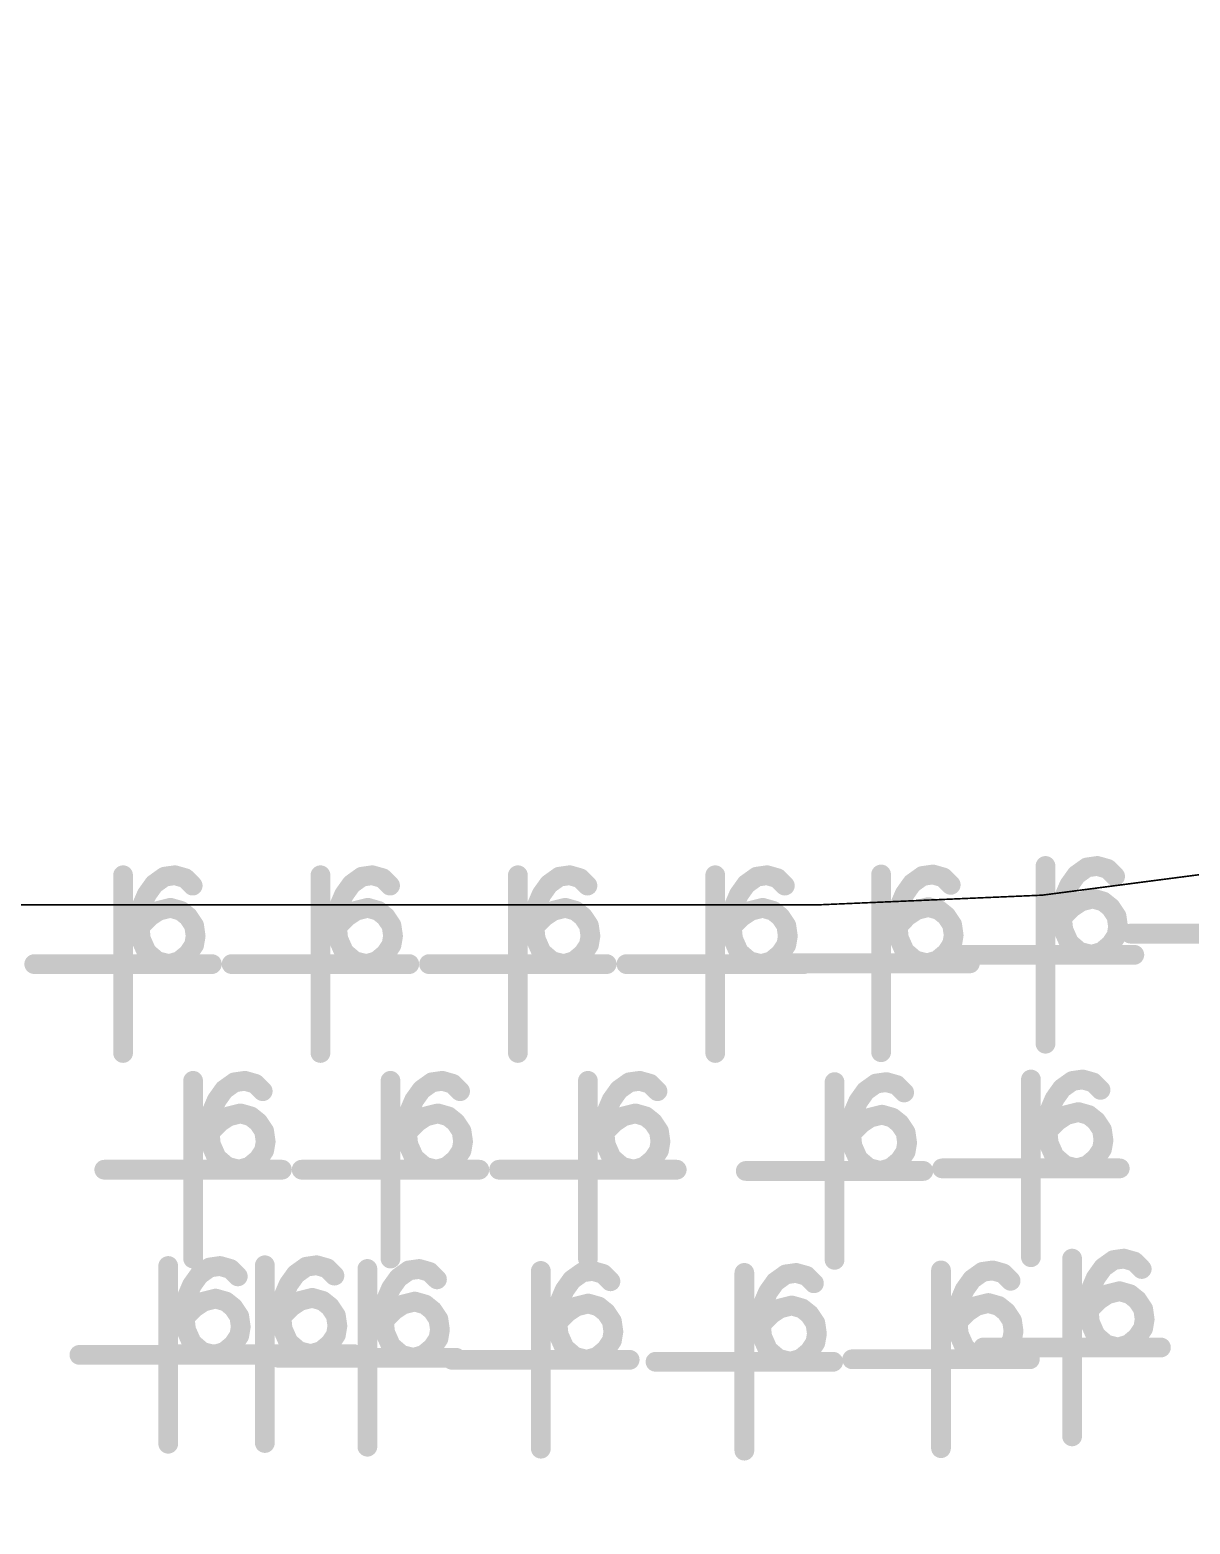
# Model space of a CAD drawing. Header units: millimetres. Extents: x 3885 to 4350, y -149 to 182.
# Drawn here: x 4137.86 to 4145.32, y 84.84 to 94.45 of the extents above; entities that cross this region are included whole.
import ezdxf

# ---------------------------------------------------------------- set-up
doc = ezdxf.new("R2010")
doc.units = ezdxf.units.MM
doc.header["$LTSCALE"] = 23.1
doc.layers.get('0').update_dxf_attribs({"linetype": 'CONTINUOUS'})

# ---------------------------------------------------------------- blocks, each defined once
blk = doc.blocks.new('PAD_R1')
at = {"const_width": 0.5}
blk.add_lwpolyline([(0.25, 0, 1), (-0.25, 0, 1)], format="xyb", close=True, dxfattribs=at)

msp = doc.modelspace()

# ---------------------------------------------------------------- linework, layer by layer
at = {"const_width": 0.0102}
msp.add_lwpolyline([(4113.2015, 75.7423), (4124.5457, 77.7428, -0.144705), (4125.6724, 77.615, 0.100411), (4137.4413, 75.2274), (4142.9411, 75.2274, 0.151026), (4159.9827, 80.4951, -0.151038), (4161.1113, 80.8439), (4185.826, 80.8439, 0.414215), (4186.826, 81.8439), (4186.826, 93.4438, 0.414215), (4185.826, 94.4438), (4160.9561, 94.4438, 0.152268), (4152.3749, 91.7687, -0.152268), (4142.9411, 88.8273), (4137.4413, 88.8273, -0.101585), (4130.9013, 90.17, 0.145893), (4122.3303, 91.1619), (4110.8398, 89.1357)], format="xyb", dxfattribs=at)
for points, const_width in [([(4138.459, 89.0173), (4138.459, 87.8743)], 0.127), ([(4138.6554, 89.0357), (4138.7293, 88.9324)], 0.0821), ([(4138.7501, 89.0755), (4138.7679, 88.9498)], 0.0672), ([(4138.8431, 89.0689), (4138.8083, 88.9467)], 0.0695), ([(4139.729, 89.0173), (4139.729, 87.8743)], 0.127), ([(4139.9254, 89.0357), (4139.9993, 88.9324)], 0.0821), ([(4140.0201, 89.0755), (4140.0379, 88.9498)], 0.0672), ([(4140.1131, 89.0689), (4140.0783, 88.9467)], 0.0695), ([(4140.999, 89.0173), (4140.999, 87.8743)], 0.127), ([(4141.1954, 89.0357), (4141.2693, 88.9324)], 0.0821), ([(4141.2901, 89.0755), (4141.3079, 88.9498)], 0.0672), ([(4141.3831, 89.0689), (4141.3483, 88.9467)], 0.0695), ([(4142.269, 89.0173), (4142.269, 87.8743)], 0.127), ([(4142.4654, 89.0357), (4142.5393, 88.9324)], 0.0821), ([(4142.5601, 89.0755), (4142.5779, 88.9498)], 0.0672), ([(4142.6531, 89.0689), (4142.6183, 88.9467)], 0.0695), ([(4143.3361, 89.0222), (4143.3361, 87.8792)], 0.127), ([(4143.5325, 89.0405), (4143.6063, 88.9372)], 0.0821), ([(4143.6272, 89.0803), (4143.6449, 88.9546)], 0.0672), ([(4143.7202, 89.0737), (4143.6853, 88.9516)], 0.0695), ([(4144.3938, 89.077), (4144.3938, 87.934)], 0.127), ([(4144.5901, 89.0954), (4144.664, 88.9921)], 0.0821), ([(4144.6848, 89.1352), (4144.7026, 89.0095)], 0.0672), ([(4144.7778, 89.1286), (4144.743, 89.0064)], 0.0695), ([(4144.8626, 89.079), (4144.7728, 88.9892)], 0.0675), ([(4138.5835, 88.9638), (4138.6869, 88.89)], 0.0818), ([(4138.9279, 89.0193), (4138.8381, 88.9295)], 0.0675), ([(4139.8535, 88.9638), (4139.9569, 88.89)], 0.0818), ([(4140.1979, 89.0193), (4140.1081, 88.9295)], 0.0675), ([(4141.1235, 88.9638), (4141.2269, 88.89)], 0.0818), ([(4141.4679, 89.0193), (4141.3781, 88.9295)], 0.0675), ([(4142.3935, 88.9638), (4142.4969, 88.89)], 0.0818), ([(4142.7379, 89.0193), (4142.6481, 88.9295)], 0.0675), ([(4143.4606, 88.9686), (4143.5639, 88.8949)], 0.0818), ([(4143.8049, 89.0241), (4143.7151, 88.9343)], 0.0675), ([(4144.4734, 88.945), (4144.5901, 88.8949)], 0.0727), ([(4144.5182, 89.0235), (4144.6216, 88.9497)], 0.0818), ([(4138.5387, 88.8853), (4138.6554, 88.8352)], 0.0727), ([(4138.7103, 88.8599), (4138.7411, 88.7367)], 0.0785), ([(4138.8147, 88.8593), (4138.7798, 88.7372)], 0.0695), ([(4139.8087, 88.8853), (4139.9254, 88.8352)], 0.0727), ([(4139.9803, 88.8599), (4140.0111, 88.7367)], 0.0785), ([(4140.0847, 88.8593), (4140.0498, 88.7372)], 0.0695), ([(4141.0787, 88.8853), (4141.1954, 88.8352)], 0.0727), ([(4141.2503, 88.8599), (4141.2811, 88.7367)], 0.0785), ([(4141.3547, 88.8593), (4141.3198, 88.7372)], 0.0695), ([(4142.3487, 88.8853), (4142.4654, 88.8352)], 0.0727), ([(4142.5203, 88.8599), (4142.5511, 88.7367)], 0.0785), ([(4142.6247, 88.8593), (4142.5898, 88.7372)], 0.0695), ([(4143.4158, 88.8901), (4143.5325, 88.84)], 0.0727), ([(4143.5874, 88.8647), (4143.6182, 88.7415)], 0.0785), ([(4143.6917, 88.8642), (4143.6569, 88.742)], 0.0695), ([(4144.4489, 88.8589), (4144.5745, 88.8396)], 0.0754), ([(4144.5586, 88.8822), (4144.629, 88.7765)], 0.0687), ([(4144.6451, 88.9196), (4144.6758, 88.7964)], 0.0785), ([(4144.7494, 88.919), (4144.7145, 88.7969)], 0.0695), ([(4144.8288, 88.8789), (4144.7494, 88.7798)], 0.0609), ([(4138.5066, 88.7498), (4138.6322, 88.7305)], 0.0754), ([(4138.5142, 88.7992), (4138.6398, 88.7799)], 0.0754), ([(4138.5522, 88.7621), (4138.642, 88.6723)], 0.0945), ([(4138.6238, 88.8225), (4138.6943, 88.7169)], 0.0687), ([(4138.8941, 88.8192), (4138.8147, 88.7202)], 0.0609), ([(4138.95, 88.7573), (4138.8444, 88.6868)], 0.0687), ([(4139.7766, 88.7498), (4139.9022, 88.7305)], 0.0754), ([(4139.7842, 88.7992), (4139.9098, 88.7799)], 0.0754), ([(4139.8222, 88.7621), (4139.912, 88.6723)], 0.0945), ([(4139.8938, 88.8225), (4139.9643, 88.7169)], 0.0687), ([(4140.1641, 88.8192), (4140.0847, 88.7202)], 0.0609), ([(4140.22, 88.7573), (4140.1144, 88.6868)], 0.0687), ([(4141.0466, 88.7498), (4141.1722, 88.7305)], 0.0754), ([(4141.0542, 88.7992), (4141.1798, 88.7799)], 0.0754), ([(4141.0922, 88.7621), (4141.182, 88.6723)], 0.0945), ([(4141.1638, 88.8225), (4141.2343, 88.7169)], 0.0687), ([(4141.4341, 88.8192), (4141.3547, 88.7202)], 0.0609), ([(4141.49, 88.7573), (4141.3844, 88.6868)], 0.0687), ([(4142.3166, 88.7498), (4142.4422, 88.7305)], 0.0754), ([(4142.3242, 88.7992), (4142.4498, 88.7799)], 0.0754), ([(4142.3622, 88.7621), (4142.452, 88.6723)], 0.0945), ([(4142.4338, 88.8225), (4142.5043, 88.7169)], 0.0687), ([(4142.7041, 88.8192), (4142.6247, 88.7202)], 0.0609), ([(4142.76, 88.7573), (4142.6544, 88.6868)], 0.0687), ([(4143.3837, 88.7546), (4143.5092, 88.7353)], 0.0754), ([(4143.3913, 88.804), (4143.5168, 88.7847)], 0.0754), ([(4143.4292, 88.767), (4143.519, 88.6772)], 0.0945), ([(4143.5009, 88.8273), (4143.5713, 88.7217)], 0.0687), ([(4143.7712, 88.824), (4143.6917, 88.725)], 0.0609), ([(4143.8271, 88.7621), (4143.7214, 88.6917)], 0.0687), ([(4144.4414, 88.8095), (4144.5669, 88.7902)], 0.0754), ([(4144.4869, 88.8218), (4144.5767, 88.732)], 0.0945), ([(4144.8847, 88.817), (4144.7791, 88.7465)], 0.0687), ([(4138.5053, 88.649), (4138.6317, 88.6618)], 0.0955), ([(4138.9839, 88.6692), (4138.8582, 88.651)], 0.0675), ([(4139.7753, 88.649), (4139.9017, 88.6618)], 0.0955), ([(4140.2539, 88.6692), (4140.1282, 88.651)], 0.0675), ([(4141.0453, 88.649), (4141.1717, 88.6618)], 0.0955), ([(4141.5239, 88.6692), (4141.3982, 88.651)], 0.0675), ([(4142.3153, 88.649), (4142.4417, 88.6618)], 0.0955), ([(4142.7939, 88.6692), (4142.6682, 88.651)], 0.0675), ([(4143.3824, 88.6538), (4143.5087, 88.6666)], 0.0955), ([(4143.861, 88.674), (4143.7353, 88.6558)], 0.0675), ([(4144.4401, 88.7087), (4144.5664, 88.7215)], 0.0955), ([(4144.4691, 88.5989), (4144.5851, 88.6504)], 0.0939), ([(4144.9186, 88.7289), (4144.7929, 88.7107)], 0.0675), ([(4144.9184, 88.6472), (4144.7932, 88.6684)], 0.058), ([(4146.0836, 88.6417), (4144.9406, 88.6417)], 0.127), ([(4138.5343, 88.5392), (4138.6504, 88.5907)], 0.0939), ([(4138.95, 88.5057), (4138.8444, 88.5762)], 0.0687), ([(4138.9837, 88.5875), (4138.8585, 88.6087)], 0.058), ([(4139.8043, 88.5392), (4139.9204, 88.5907)], 0.0939), ([(4140.22, 88.5057), (4140.1144, 88.5762)], 0.0687), ([(4140.2537, 88.5875), (4140.1285, 88.6087)], 0.058), ([(4141.0743, 88.5392), (4141.1904, 88.5907)], 0.0939), ([(4141.49, 88.5057), (4141.3844, 88.5762)], 0.0687), ([(4141.5237, 88.5875), (4141.3985, 88.6087)], 0.058), ([(4142.3443, 88.5392), (4142.4604, 88.5907)], 0.0939), ([(4142.76, 88.5057), (4142.6544, 88.5762)], 0.0687), ([(4142.7937, 88.5875), (4142.6685, 88.6087)], 0.058), ([(4143.4114, 88.544), (4143.5275, 88.5955)], 0.0939), ([(4143.8271, 88.5106), (4143.7214, 88.581)], 0.0687), ([(4143.8607, 88.5924), (4143.7355, 88.6135)], 0.058), ([(4144.5383, 88.5049), (4144.6208, 88.6014)], 0.0879), ([(4144.6357, 88.4535), (4144.6664, 88.5767)], 0.0785), ([(4144.7399, 88.454), (4144.7049, 88.5761)], 0.0692), ([(4144.8249, 88.4995), (4144.7437, 88.5972)], 0.0743), ([(4144.8847, 88.5654), (4144.7791, 88.6359)], 0.0687), ([(4139.0305, 88.4458), (4137.8875, 88.4458)], 0.127), ([(4138.6036, 88.4452), (4138.6861, 88.5417)], 0.0879), ([(4138.7009, 88.3938), (4138.7317, 88.517)], 0.0785), ([(4138.8052, 88.3943), (4138.7702, 88.5164)], 0.0692), ([(4138.8902, 88.4398), (4138.809, 88.5375)], 0.0743), ([(4140.3005, 88.4458), (4139.1575, 88.4458)], 0.127), ([(4139.8736, 88.4452), (4139.9561, 88.5417)], 0.0879), ([(4139.9709, 88.3938), (4140.0017, 88.517)], 0.0785), ([(4140.0752, 88.3943), (4140.0402, 88.5164)], 0.0692), ([(4140.1602, 88.4398), (4140.079, 88.5375)], 0.0743), ([(4141.5705, 88.4458), (4140.4275, 88.4458)], 0.127), ([(4141.1436, 88.4452), (4141.2261, 88.5417)], 0.0879), ([(4141.2409, 88.3938), (4141.2717, 88.517)], 0.0785), ([(4141.3452, 88.3943), (4141.3102, 88.5164)], 0.0692), ([(4141.4302, 88.4398), (4141.349, 88.5375)], 0.0743), ([(4142.8405, 88.4458), (4141.6975, 88.4458)], 0.127), ([(4142.4136, 88.4452), (4142.4961, 88.5417)], 0.0879), ([(4142.5109, 88.3938), (4142.5417, 88.517)], 0.0785), ([(4142.6152, 88.3943), (4142.5802, 88.5164)], 0.0692), ([(4142.7002, 88.4398), (4142.619, 88.5375)], 0.0743), ([(4143.9076, 88.4507), (4142.7646, 88.4507)], 0.127), ([(4143.4806, 88.45), (4143.5632, 88.5465)], 0.0879), ([(4143.578, 88.3986), (4143.6088, 88.5218)], 0.0785), ([(4143.6822, 88.3991), (4143.6473, 88.5212)], 0.0692), ([(4143.7672, 88.4446), (4143.686, 88.5423)], 0.0743), ([(4144.9653, 88.5055), (4143.8223, 88.5055)], 0.127), ([(4138.9096, 87.6953), (4138.9096, 86.5523)], 0.127), ([(4139.106, 87.7137), (4139.1799, 87.6103)], 0.0821), ([(4139.2007, 87.7534), (4139.2185, 87.6277)], 0.0672), ([(4139.2937, 87.7468), (4139.2589, 87.6247)], 0.0695), ([(4139.3785, 87.6972), (4139.2887, 87.6074)], 0.0675), ([(4140.1796, 87.6953), (4140.1796, 86.5523)], 0.127), ([(4140.376, 87.7137), (4140.4499, 87.6103)], 0.0821), ([(4140.4707, 87.7534), (4140.4885, 87.6277)], 0.0672), ([(4140.5637, 87.7468), (4140.5289, 87.6247)], 0.0695), ([(4140.6485, 87.6972), (4140.5587, 87.6074)], 0.0675), ([(4141.4496, 87.6953), (4141.4496, 86.5523)], 0.127), ([(4141.646, 87.7137), (4141.7199, 87.6103)], 0.0821), ([(4141.7407, 87.7534), (4141.7585, 87.6277)], 0.0672), ([(4141.8337, 87.7468), (4141.7989, 87.6247)], 0.0695), ([(4141.9185, 87.6972), (4141.8287, 87.6074)], 0.0675), ([(4143.0366, 87.6871), (4143.0366, 86.5441)], 0.127), ([(4143.233, 87.7055), (4143.3069, 87.6022)], 0.0821), ([(4143.3277, 87.7453), (4143.3455, 87.6196)], 0.0672), ([(4143.4207, 87.7387), (4143.3859, 87.6165)], 0.0695), ([(4144.3, 87.7039), (4144.3, 86.5609)], 0.127), ([(4144.4964, 87.7223), (4144.5702, 87.619)], 0.0821), ([(4144.5911, 87.7621), (4144.6089, 87.6363)], 0.0672), ([(4144.6841, 87.7554), (4144.6493, 87.6333)], 0.0695), ([(4144.7689, 87.7059), (4144.679, 87.6161)], 0.0675), ([(4139.0341, 87.6417), (4139.1375, 87.568)], 0.0818), ([(4140.3041, 87.6417), (4140.4075, 87.568)], 0.0818), ([(4141.5741, 87.6417), (4141.6775, 87.568)], 0.0818), ([(4143.1611, 87.6336), (4143.2645, 87.5598)], 0.0818), ([(4143.5055, 87.6891), (4143.4157, 87.5993)], 0.0675), ([(4144.4245, 87.6504), (4144.5279, 87.5766)], 0.0818), ([(4138.9893, 87.5632), (4139.106, 87.5131)], 0.0727), ([(4139.1609, 87.5378), (4139.1917, 87.4146)], 0.0785), ([(4139.2653, 87.5373), (4139.2304, 87.4151)], 0.0695), ([(4140.2593, 87.5632), (4140.376, 87.5131)], 0.0727), ([(4140.4309, 87.5378), (4140.4617, 87.4146)], 0.0785), ([(4140.5353, 87.5373), (4140.5004, 87.4151)], 0.0695), ([(4141.5293, 87.5632), (4141.646, 87.5131)], 0.0727), ([(4141.7009, 87.5378), (4141.7317, 87.4146)], 0.0785), ([(4141.8053, 87.5373), (4141.7704, 87.4151)], 0.0695), ([(4143.1163, 87.5551), (4143.233, 87.505)], 0.0727), ([(4143.2879, 87.5297), (4143.3187, 87.4065)], 0.0785), ([(4143.3922, 87.5291), (4143.3574, 87.407)], 0.0695), ([(4144.3797, 87.5719), (4144.4964, 87.5217)], 0.0727), ([(4144.4648, 87.5091), (4144.5353, 87.4034)], 0.0687), ([(4144.5513, 87.5464), (4144.5821, 87.4232)], 0.0785), ([(4144.6556, 87.5459), (4144.6208, 87.4238)], 0.0695), ([(4144.7351, 87.5058), (4144.6556, 87.4067)], 0.0609), ([(4138.9572, 87.4277), (4139.0828, 87.4084)], 0.0754), ([(4138.9648, 87.4771), (4139.0904, 87.4578)], 0.0754), ([(4139.0028, 87.4401), (4139.0926, 87.3503)], 0.0945), ([(4139.0744, 87.5004), (4139.1449, 87.3948)], 0.0687), ([(4139.3447, 87.4971), (4139.2653, 87.3981)], 0.0609), ([(4139.4006, 87.4352), (4139.295, 87.3648)], 0.0687), ([(4140.2272, 87.4277), (4140.3528, 87.4084)], 0.0754), ([(4140.2348, 87.4771), (4140.3604, 87.4578)], 0.0754), ([(4140.2728, 87.4401), (4140.3626, 87.3503)], 0.0945), ([(4140.3444, 87.5004), (4140.4149, 87.3948)], 0.0687), ([(4140.6147, 87.4971), (4140.5353, 87.3981)], 0.0609), ([(4140.6706, 87.4352), (4140.565, 87.3648)], 0.0687), ([(4141.4972, 87.4277), (4141.6228, 87.4084)], 0.0754), ([(4141.5048, 87.4771), (4141.6304, 87.4578)], 0.0754), ([(4141.5428, 87.4401), (4141.6326, 87.3503)], 0.0945), ([(4141.6144, 87.5004), (4141.6849, 87.3948)], 0.0687), ([(4141.8847, 87.4971), (4141.8053, 87.3981)], 0.0609), ([(4141.9406, 87.4352), (4141.835, 87.3648)], 0.0687), ([(4143.0842, 87.4196), (4143.2098, 87.4003)], 0.0754), ([(4143.0918, 87.469), (4143.2174, 87.4497)], 0.0754), ([(4143.1298, 87.4319), (4143.2196, 87.3421)], 0.0945), ([(4143.2014, 87.4923), (4143.2719, 87.3867)], 0.0687), ([(4143.4717, 87.489), (4143.3922, 87.39)], 0.0609), ([(4143.5276, 87.4271), (4143.4219, 87.3566)], 0.0687), ([(4144.3476, 87.4364), (4144.4732, 87.4171)], 0.0754), ([(4144.3552, 87.4858), (4144.4808, 87.4665)], 0.0754), ([(4144.3932, 87.4487), (4144.483, 87.3589)], 0.0945), ([(4144.791, 87.4438), (4144.6853, 87.3734)], 0.0687), ([(4138.9559, 87.3269), (4139.0823, 87.3397)], 0.0955), ([(4139.4345, 87.3471), (4139.3088, 87.3289)], 0.0675), ([(4140.2259, 87.3269), (4140.3523, 87.3397)], 0.0955), ([(4140.7045, 87.3471), (4140.5788, 87.3289)], 0.0675), ([(4141.4959, 87.3269), (4141.6223, 87.3397)], 0.0955), ([(4141.9745, 87.3471), (4141.8488, 87.3289)], 0.0675), ([(4143.0829, 87.3188), (4143.2093, 87.3316)], 0.0955), ([(4143.5615, 87.339), (4143.4358, 87.3208)], 0.0675), ([(4144.3463, 87.3355), (4144.4727, 87.3484)], 0.0955), ([(4144.8249, 87.3557), (4144.6992, 87.3376)], 0.0675), ([(4138.9849, 87.2171), (4139.101, 87.2686)], 0.0939), ([(4139.0542, 87.1231), (4139.1367, 87.2196)], 0.0879), ([(4139.3407, 87.1177), (4139.2596, 87.2154)], 0.0743), ([(4139.4006, 87.1837), (4139.295, 87.2541)], 0.0687), ([(4139.4343, 87.2655), (4139.309, 87.2866)], 0.058), ([(4140.2549, 87.2171), (4140.371, 87.2686)], 0.0939), ([(4140.3242, 87.1231), (4140.4067, 87.2196)], 0.0879), ([(4140.6107, 87.1177), (4140.5296, 87.2154)], 0.0743), ([(4140.6706, 87.1837), (4140.565, 87.2541)], 0.0687), ([(4140.7043, 87.2655), (4140.579, 87.2866)], 0.058), ([(4141.5249, 87.2171), (4141.641, 87.2686)], 0.0939), ([(4141.5942, 87.1231), (4141.6767, 87.2196)], 0.0879), ([(4141.8807, 87.1177), (4141.7996, 87.2154)], 0.0743), ([(4141.9406, 87.1837), (4141.835, 87.2541)], 0.0687), ([(4141.9743, 87.2655), (4141.849, 87.2866)], 0.058), ([(4143.1119, 87.209), (4143.228, 87.2605)], 0.0939), ([(4143.1811, 87.115), (4143.2637, 87.2115)], 0.0879), ([(4143.5276, 87.1755), (4143.4219, 87.246)], 0.0687), ([(4143.5613, 87.2573), (4143.436, 87.2785)], 0.058), ([(4144.3753, 87.2258), (4144.4914, 87.2773)], 0.0939), ([(4144.4445, 87.1318), (4144.5271, 87.2283)], 0.0879), ([(4144.7311, 87.1264), (4144.65, 87.224)], 0.0743), ([(4144.791, 87.1923), (4144.6853, 87.2627)], 0.0687), ([(4144.8247, 87.2741), (4144.6994, 87.2953)], 0.058), ([(4139.4811, 87.1238), (4138.3381, 87.1238)], 0.127), ([(4139.1515, 87.0717), (4139.1823, 87.1949)], 0.0785), ([(4139.2558, 87.0723), (4139.2208, 87.1943)], 0.0692), ([(4140.7511, 87.1238), (4139.6081, 87.1238)], 0.127), ([(4140.4215, 87.0717), (4140.4523, 87.1949)], 0.0785), ([(4140.5258, 87.0723), (4140.4908, 87.1943)], 0.0692), ([(4142.0211, 87.1238), (4140.8781, 87.1238)], 0.127), ([(4141.6915, 87.0717), (4141.7223, 87.1949)], 0.0785), ([(4141.7958, 87.0723), (4141.7608, 87.1943)], 0.0692), ([(4143.6081, 87.1156), (4142.4651, 87.1156)], 0.127), ([(4143.2785, 87.0636), (4143.3093, 87.1868)], 0.0785), ([(4143.3828, 87.0641), (4143.3478, 87.1862)], 0.0692), ([(4143.4677, 87.1096), (4143.3866, 87.2073)], 0.0743), ([(4144.8715, 87.1324), (4143.7285, 87.1324)], 0.127), ([(4144.5419, 87.0803), (4144.5727, 87.2035)], 0.0785), ([(4144.6462, 87.0809), (4144.6112, 87.203)], 0.0692), ([(4139.0405, 86.5627), (4139.0582, 86.4369)], 0.0672), ([(4139.1334, 86.5561), (4139.0986, 86.4339)], 0.0695), ([(4139.6622, 86.5675), (4139.68, 86.4418)], 0.0672), ([(4139.7552, 86.5609), (4139.7204, 86.4387)], 0.0695), ([(4140.3219, 86.5436), (4140.3396, 86.4179)], 0.0672), ([(4144.5649, 86.552), (4144.5649, 85.409)], 0.127), ([(4144.7613, 86.5704), (4144.8352, 86.4671)], 0.0821), ([(4144.856, 86.6102), (4144.8738, 86.4844)], 0.0672), ([(4144.949, 86.6036), (4144.9142, 86.4814)], 0.0695), ([(4145.0338, 86.554), (4144.944, 86.4642)], 0.0675), ([(4138.7494, 86.5045), (4138.7494, 85.3615)], 0.127), ([(4138.8738, 86.451), (4138.9772, 86.3772)], 0.0818), ([(4138.9457, 86.5229), (4139.0196, 86.4196)], 0.0821), ([(4139.2182, 86.5065), (4139.1284, 86.4167)], 0.0675), ([(4139.3712, 86.5093), (4139.3712, 85.3663)], 0.127), ([(4139.4956, 86.4558), (4139.599, 86.382)], 0.0818), ([(4139.5675, 86.5277), (4139.6414, 86.4244)], 0.0821), ([(4139.84, 86.5113), (4139.7502, 86.4215)], 0.0675), ([(4140.0308, 86.4855), (4140.0308, 85.3425)], 0.127), ([(4140.2272, 86.5039), (4140.301, 86.4005)], 0.0821), ([(4140.4149, 86.537), (4140.38, 86.4149)], 0.0695), ([(4140.4996, 86.4874), (4140.4098, 86.3976)], 0.0675), ([(4141.1469, 86.4728), (4141.1469, 85.3298)], 0.127), ([(4141.3432, 86.4912), (4141.4171, 86.3878)], 0.0821), ([(4141.438, 86.5309), (4141.4557, 86.4052)], 0.0672), ([(4141.5309, 86.5243), (4141.4961, 86.4022)], 0.0695), ([(4141.6157, 86.4747), (4141.5259, 86.3849)], 0.0675), ([(4142.4562, 86.4601), (4142.4562, 85.3171)], 0.127), ([(4142.6526, 86.4785), (4142.7265, 86.3751)], 0.0821), ([(4142.7473, 86.5182), (4142.7651, 86.3925)], 0.0672), ([(4142.8403, 86.5116), (4142.8055, 86.3895)], 0.0695), ([(4142.9251, 86.462), (4142.8353, 86.3722)], 0.0675), ([(4143.7214, 86.4761), (4143.7214, 85.3331)], 0.127), ([(4143.9178, 86.4945), (4143.9916, 86.3911)], 0.0821), ([(4144.0125, 86.5342), (4144.0303, 86.4085)], 0.0672), ([(4144.1055, 86.5276), (4144.0706, 86.4055)], 0.0695), ([(4144.1902, 86.478), (4144.1004, 86.3882)], 0.0675), ([(4144.6894, 86.4985), (4144.7928, 86.4247)], 0.0818), ([(4138.8291, 86.3725), (4138.9458, 86.3223)], 0.0727), ([(4139.0007, 86.347), (4139.0315, 86.2238)], 0.0785), ([(4139.4509, 86.3773), (4139.5676, 86.3272)], 0.0727), ([(4139.6225, 86.3519), (4139.6533, 86.2287)], 0.0785), ([(4139.7268, 86.3513), (4139.6919, 86.2292)], 0.0695), ([(4140.1105, 86.3534), (4140.2272, 86.3033)], 0.0727), ([(4140.1553, 86.4319), (4140.2586, 86.3582)], 0.0818), ([(4141.2713, 86.4192), (4141.3747, 86.3455)], 0.0818), ([(4142.5807, 86.4065), (4142.6841, 86.3328)], 0.0818), ([(4143.8459, 86.4225), (4143.9492, 86.3488)], 0.0818), ([(4144.6446, 86.42), (4144.7613, 86.3698)], 0.0727), ([(4144.7298, 86.3572), (4144.8002, 86.2515)], 0.0687), ([(4144.8162, 86.3945), (4144.847, 86.2713)], 0.0785), ([(4144.9206, 86.394), (4144.8857, 86.2719)], 0.0695), ([(4145, 86.3539), (4144.9206, 86.2548)], 0.0609), ([(4138.8046, 86.2864), (4138.9301, 86.2671)], 0.0754), ([(4138.8425, 86.2493), (4138.9323, 86.1595)], 0.0945), ([(4138.9142, 86.3097), (4138.9846, 86.204)], 0.0687), ([(4139.105, 86.3465), (4139.0701, 86.2244)], 0.0695), ([(4139.1844, 86.3064), (4139.105, 86.2073)], 0.0609), ([(4139.4264, 86.2912), (4139.5519, 86.2719)], 0.0754), ([(4139.4643, 86.2541), (4139.5541, 86.1643)], 0.0945), ([(4139.536, 86.3145), (4139.6064, 86.2089)], 0.0687), ([(4139.8062, 86.3112), (4139.7268, 86.2122)], 0.0609), ([(4140.086, 86.2673), (4140.2115, 86.248)], 0.0754), ([(4140.1956, 86.2906), (4140.266, 86.185)], 0.0687), ([(4140.2821, 86.328), (4140.3129, 86.2048)], 0.0785), ([(4140.3864, 86.3275), (4140.3516, 86.2053)], 0.0695), ([(4140.4659, 86.2873), (4140.3864, 86.1883)], 0.0609), ([(4141.2021, 86.2546), (4141.3276, 86.2353)], 0.0754), ([(4141.2266, 86.3407), (4141.3433, 86.2906)], 0.0727), ([(4141.3117, 86.2779), (4141.3821, 86.1723)], 0.0687), ([(4141.3982, 86.3153), (4141.429, 86.1921)], 0.0785), ([(4141.5025, 86.3148), (4141.4677, 86.1926)], 0.0695), ([(4141.5819, 86.2746), (4141.5025, 86.1756)], 0.0609), ([(4142.5359, 86.328), (4142.6526, 86.2779)], 0.0727), ([(4142.621, 86.2652), (4142.6915, 86.1596)], 0.0687), ([(4142.7075, 86.3026), (4142.7383, 86.1794)], 0.0785), ([(4142.8119, 86.3021), (4142.777, 86.1799)], 0.0695), ([(4142.8913, 86.2619), (4142.8119, 86.1629)], 0.0609), ([(4143.7766, 86.2579), (4143.9022, 86.2386)], 0.0754), ([(4143.8011, 86.344), (4143.9178, 86.2939)], 0.0727), ([(4143.8862, 86.2812), (4143.9567, 86.1756)], 0.0687), ([(4143.9727, 86.3186), (4144.0035, 86.1954)], 0.0785), ([(4144.077, 86.3181), (4144.0422, 86.1959)], 0.0695), ([(4144.1565, 86.2779), (4144.077, 86.1789)], 0.0609), ([(4144.6125, 86.2845), (4144.7381, 86.2652)], 0.0754), ([(4144.6201, 86.3339), (4144.7457, 86.3146)], 0.0754), ([(4144.6581, 86.2968), (4144.7479, 86.207)], 0.0945), ([(4145.0559, 86.292), (4144.9503, 86.2215)], 0.0687), ([(4138.7957, 86.1361), (4138.922, 86.149)], 0.0955), ([(4138.797, 86.237), (4138.9225, 86.2177)], 0.0754), ([(4139.2403, 86.2445), (4139.1347, 86.174)], 0.0687), ([(4139.4175, 86.141), (4139.5438, 86.1538)], 0.0955), ([(4139.4188, 86.2418), (4139.5443, 86.2225)], 0.0754), ([(4139.8621, 86.2493), (4139.7565, 86.1788)], 0.0687), ([(4139.896, 86.1612), (4139.7703, 86.143)], 0.0675), ([(4140.0784, 86.2179), (4140.2039, 86.1986)], 0.0754), ([(4140.1239, 86.2303), (4140.2137, 86.1405)], 0.0945), ([(4140.5218, 86.2254), (4140.4161, 86.155)], 0.0687), ([(4141.1945, 86.2052), (4141.32, 86.1859)], 0.0754), ([(4141.24, 86.2176), (4141.3298, 86.1278)], 0.0945), ([(4141.6379, 86.2127), (4141.5322, 86.1423)], 0.0687), ([(4142.5038, 86.1925), (4142.6294, 86.1732)], 0.0754), ([(4142.5114, 86.2419), (4142.637, 86.2226)], 0.0754), ([(4142.5494, 86.2049), (4142.6392, 86.1151)], 0.0945), ([(4142.9472, 86.2), (4142.8416, 86.1296)], 0.0687), ([(4143.769, 86.2085), (4143.8946, 86.1892)], 0.0754), ([(4143.8146, 86.2209), (4143.9044, 86.1311)], 0.0945), ([(4144.2124, 86.216), (4144.1067, 86.1456)], 0.0687), ([(4144.6112, 86.1836), (4144.7376, 86.1965)], 0.0955), ([(4145.0898, 86.2038), (4144.9641, 86.1857)], 0.0675), ([(4138.8247, 86.0264), (4138.9408, 86.0779)], 0.0939), ([(4139.2403, 85.9929), (4139.1347, 86.0634)], 0.0687), ([(4139.2742, 86.1563), (4139.1485, 86.1382)], 0.0675), ([(4139.274, 86.0747), (4139.1488, 86.0959)], 0.058), ([(4139.4465, 86.0312), (4139.5625, 86.0827)], 0.0939), ([(4139.8621, 85.9977), (4139.7565, 86.0682)], 0.0687), ([(4139.8958, 86.0795), (4139.7706, 86.1007)], 0.058), ([(4140.0771, 86.1171), (4140.2034, 86.1299)], 0.0955), ([(4140.1061, 86.0073), (4140.2222, 86.0588)], 0.0939), ([(4140.5557, 86.1373), (4140.43, 86.1191)], 0.0675), ([(4140.5554, 86.0557), (4140.4302, 86.0768)], 0.058), ([(4141.1932, 86.1044), (4141.3195, 86.1172)], 0.0955), ([(4141.6717, 86.1246), (4141.546, 86.1064)], 0.0675), ([(4142.5025, 86.0917), (4142.6289, 86.1045)], 0.0955), ([(4142.9811, 86.1119), (4142.8554, 86.0937)], 0.0675), ([(4143.7677, 86.1077), (4143.8941, 86.1205)], 0.0955), ([(4143.7967, 85.9979), (4143.9128, 86.0494)], 0.0939), ([(4144.2463, 86.1279), (4144.1206, 86.1097)], 0.0675), ([(4144.246, 86.0463), (4144.1208, 86.0674)], 0.058), ([(4144.6403, 86.0739), (4144.7563, 86.1254)], 0.0939), ([(4144.7095, 85.9799), (4144.792, 86.0764)], 0.0879), ([(4144.9961, 85.9745), (4144.9149, 86.0722)], 0.0743), ([(4145.0559, 86.0404), (4144.9503, 86.1109)], 0.0687), ([(4145.0896, 86.1222), (4144.9644, 86.1434)], 0.058), ([(4139.9427, 85.9378), (4138.7997, 85.9378)], 0.127), ([(4138.8939, 85.9324), (4138.9764, 86.0289)], 0.0879), ([(4138.9913, 85.8809), (4139.0221, 86.0041)], 0.0785), ([(4139.0955, 85.8815), (4139.0606, 86.0036)], 0.0692), ([(4139.1805, 85.927), (4139.0993, 86.0247)], 0.0743), ([(4139.5157, 85.9372), (4139.5982, 86.0337)], 0.0879), ([(4139.6131, 85.8858), (4139.6439, 86.009)], 0.0785), ([(4139.7173, 85.8863), (4139.6824, 86.0084)], 0.0692), ([(4139.8023, 85.9318), (4139.7211, 86.0295)], 0.0743), ([(4140.1753, 85.9133), (4140.2579, 86.0098)], 0.0879), ([(4140.2727, 85.8619), (4140.3035, 85.9851)], 0.0785), ([(4140.3769, 85.8625), (4140.342, 85.9845)], 0.0692), ([(4140.4619, 85.9079), (4140.3807, 86.0056)], 0.0743), ([(4140.5218, 85.9739), (4140.4161, 86.0443)], 0.0687), ([(4141.2222, 85.9946), (4141.3383, 86.0461)], 0.0939), ([(4141.2914, 85.9006), (4141.374, 85.9971)], 0.0879), ([(4141.3888, 85.8492), (4141.4196, 85.9724)], 0.0785), ([(4141.493, 85.8498), (4141.4581, 85.9718)], 0.0692), ([(4141.578, 85.8952), (4141.4968, 85.9929)], 0.0743), ([(4141.6379, 85.9612), (4141.5322, 86.0316)], 0.0687), ([(4141.6715, 86.043), (4141.5463, 86.0641)], 0.058), ([(4142.5315, 85.9819), (4142.6476, 86.0334)], 0.0939), ([(4142.6008, 85.8879), (4142.6833, 85.9844)], 0.0879), ([(4142.6981, 85.8365), (4142.7289, 85.9597)], 0.0785), ([(4142.8874, 85.8825), (4142.8062, 85.9802)], 0.0743), ([(4142.9472, 85.9485), (4142.8416, 86.0189)], 0.0687), ([(4142.9809, 86.0303), (4142.8557, 86.0514)], 0.058), ([(4143.8659, 85.9039), (4143.9485, 86.0004)], 0.0879), ([(4143.9633, 85.8525), (4143.9941, 85.9757)], 0.0785), ([(4145.1364, 85.9805), (4143.9934, 85.9805)], 0.127), ([(4144.0676, 85.8531), (4144.0326, 85.9751)], 0.0692), ([(4144.1525, 85.8985), (4144.0713, 85.9962)], 0.0743), ([(4144.2124, 85.9645), (4144.1067, 86.0349)], 0.0687), ([(4144.8069, 85.9284), (4144.8376, 86.0516)], 0.0785), ([(4144.9111, 85.929), (4144.8761, 86.0511)], 0.0692), ([(4139.3209, 85.933), (4138.1779, 85.933)], 0.127), ([(4140.6023, 85.914), (4139.4593, 85.914)], 0.127), ([(4141.7184, 85.9013), (4140.5754, 85.9013)], 0.127), ([(4143.0277, 85.8886), (4141.8847, 85.8886)], 0.127), ([(4142.8024, 85.8371), (4142.7674, 85.9591)], 0.0692), ([(4144.2929, 85.9046), (4143.1499, 85.9046)], 0.127)]:
    msp.add_lwpolyline(points, dxfattribs=dict(const_width=const_width))

# ---------------------------------------------------------------- block references
at = {"xscale": 0.127, "yscale": 0.127}
for p in [(4138.459, 89.0173), (4138.7923, 89.0173), (4139.729, 89.0173), (4140.0623, 89.0173), (4140.999, 89.0173), (4141.3323, 89.0173), (4142.269, 89.0173), (4142.6023, 89.0173), (4143.3361, 89.0222), (4143.6028, 89.0128), (4143.6693, 89.0222), (4144.3938, 89.077), (4144.5936, 89.0199), (4144.6605, 89.0676), (4144.727, 89.077), (4144.7938, 89.058), (4144.8416, 89.0102), (4138.6589, 88.9602), (4138.7257, 89.0079), (4138.8591, 88.9983), (4138.9068, 88.9505), (4139.9289, 88.9602), (4139.9957, 89.0079), (4140.1291, 88.9983), (4140.1768, 88.9505), (4141.1989, 88.9602), (4141.2657, 89.0079), (4141.3991, 88.9983), (4141.4468, 88.9505), (4142.4689, 88.9602), (4142.5357, 89.0079), (4142.6691, 88.9983), (4142.7168, 88.9505), (4143.536, 88.965), (4143.7361, 89.0031), (4143.7839, 88.9554), (4144.5462, 88.9533), (4138.5827, 88.8268), (4138.6114, 88.8936), (4139.8527, 88.8268), (4139.8814, 88.8936), (4141.1227, 88.8268), (4141.1514, 88.8936), (4142.3927, 88.8268), (4142.4214, 88.8936), (4143.4598, 88.8317), (4143.4885, 88.8985), (4144.5174, 88.8865), (4144.6224, 88.8484), (4144.6986, 88.8675), (4144.7654, 88.8484), (4138.6305, 88.7506), (4138.6876, 88.7887), (4138.7638, 88.8078), (4138.8306, 88.7887), (4138.8781, 88.7506), (4139.9005, 88.7506), (4139.9576, 88.7887), (4140.0338, 88.8078), (4140.1006, 88.7887), (4140.1481, 88.7506), (4141.1705, 88.7506), (4141.2276, 88.7887), (4141.3038, 88.8078), (4141.3706, 88.7887), (4141.4181, 88.7506), (4142.4405, 88.7506), (4142.4976, 88.7887), (4142.5738, 88.8078), (4142.6406, 88.7887), (4142.6881, 88.7506), (4143.5075, 88.7555), (4143.5647, 88.7936), (4143.6409, 88.8126), (4143.7077, 88.7936), (4143.7552, 88.7555), (4144.4984, 88.7626), (4144.4984, 88.7435), (4144.5652, 88.8103), (4144.8129, 88.8103), (4144.851, 88.7532), (4138.5637, 88.7029), (4138.5637, 88.6838), (4138.9162, 88.6935), (4138.9259, 88.6267), (4139.8337, 88.7029), (4139.8337, 88.6838), (4140.1862, 88.6935), (4140.1959, 88.6267), (4141.1037, 88.7029), (4141.1037, 88.6838), (4141.4562, 88.6935), (4141.4659, 88.6267), (4142.3737, 88.7029), (4142.3737, 88.6838), (4142.7262, 88.6935), (4142.7359, 88.6267), (4143.4407, 88.7077), (4143.4407, 88.6887), (4143.7933, 88.6983), (4143.8029, 88.6315), (4144.5081, 88.6676), (4144.851, 88.6292), (4144.8606, 88.6864), (4144.9406, 88.6417), (4138.5733, 88.6079), (4138.9162, 88.5695), (4139.8433, 88.6079), (4140.1862, 88.5695), (4141.1133, 88.6079), (4141.4562, 88.5695), (4142.3833, 88.6079), (4142.7262, 88.5695), (4143.4504, 88.6127), (4143.7933, 88.5744), (4144.5462, 88.5817), (4144.8129, 88.5721), (4137.8875, 88.4458), (4138.6114, 88.522), (4138.6782, 88.4649), (4138.7544, 88.4458), (4138.821, 88.4649), (4138.8781, 88.5124), (4139.0305, 88.4458), (4139.1575, 88.4458), (4139.8814, 88.522), (4139.9482, 88.4649), (4140.0244, 88.4458), (4140.091, 88.4649), (4140.1481, 88.5124), (4140.3005, 88.4458), (4140.4275, 88.4458), (4141.1514, 88.522), (4141.2182, 88.4649), (4141.2944, 88.4458), (4141.361, 88.4649), (4141.4181, 88.5124), (4141.5705, 88.4458), (4141.6975, 88.4458), (4142.4214, 88.522), (4142.4882, 88.4649), (4142.5644, 88.4458), (4142.631, 88.4649), (4142.6881, 88.5124), (4142.7646, 88.4507), (4142.8405, 88.4458), (4143.4885, 88.5269), (4143.5553, 88.4697), (4143.6315, 88.4507), (4143.698, 88.4697), (4143.7552, 88.5172), (4143.8223, 88.5055), (4143.9076, 88.4507), (4144.613, 88.5246), (4144.6892, 88.5055), (4144.7557, 88.5246), (4144.9653, 88.5055), (4138.459, 87.8743), (4139.729, 87.8743), (4140.999, 87.8743), (4142.269, 87.8743), (4143.3361, 87.8792), (4144.3938, 87.934), (4138.9096, 87.6953), (4139.1763, 87.6859), (4139.2429, 87.6953), (4139.3097, 87.6762), (4140.1796, 87.6953), (4140.4463, 87.6859), (4140.5129, 87.6953), (4140.5797, 87.6762), (4141.4496, 87.6953), (4141.7163, 87.6859), (4141.7829, 87.6953), (4141.8497, 87.6762), (4143.0366, 87.6871), (4143.3033, 87.6777), (4143.3699, 87.6871), (4143.4367, 87.6681), (4144.3, 87.7039), (4144.5667, 87.6945), (4144.6333, 87.7039), (4144.7001, 87.6849), (4139.062, 87.5716), (4139.1095, 87.6381), (4139.3574, 87.6285), (4140.332, 87.5716), (4140.3795, 87.6381), (4140.6274, 87.6285), (4141.602, 87.5716), (4141.6495, 87.6381), (4141.8974, 87.6285), (4143.2365, 87.63), (4143.4844, 87.6203), (4144.4524, 87.5802), (4144.4999, 87.6468), (4144.7478, 87.6371), (4139.0333, 87.5048), (4139.2144, 87.4857), (4140.3033, 87.5048), (4140.4844, 87.4857), (4141.5733, 87.5048), (4141.7544, 87.4857), (4143.1603, 87.4966), (4143.189, 87.5634), (4143.3414, 87.4776), (4144.4237, 87.5134), (4144.5286, 87.4753), (4144.6048, 87.4944), (4144.6716, 87.4753), (4139.0143, 87.3808), (4139.0811, 87.4286), (4139.1382, 87.4667), (4139.2812, 87.4667), (4139.3287, 87.4286), (4140.2843, 87.3808), (4140.3511, 87.4286), (4140.4082, 87.4667), (4140.5512, 87.4667), (4140.5987, 87.4286), (4141.5543, 87.3808), (4141.6211, 87.4286), (4141.6782, 87.4667), (4141.8212, 87.4667), (4141.8687, 87.4286), (4143.2081, 87.4204), (4143.2652, 87.4585), (4143.4082, 87.4585), (4143.4557, 87.4204), (4144.4047, 87.3895), (4144.4715, 87.4372), (4144.7191, 87.4372), (4144.7572, 87.3801), (4139.0143, 87.3618), (4139.0239, 87.2858), (4139.3668, 87.3714), (4139.3765, 87.3046), (4140.2843, 87.3618), (4140.2939, 87.2858), (4140.6368, 87.3714), (4140.6465, 87.3046), (4141.5543, 87.3618), (4141.5639, 87.2858), (4141.9068, 87.3714), (4141.9165, 87.3046), (4143.1413, 87.3727), (4143.1413, 87.3536), (4143.4938, 87.3633), (4143.5035, 87.2965), (4144.4047, 87.3704), (4144.4143, 87.2945), (4144.7669, 87.3133), (4139.062, 87.2), (4139.3287, 87.1903), (4139.3668, 87.2475), (4140.332, 87.2), (4140.5987, 87.1903), (4140.6368, 87.2475), (4141.602, 87.2), (4141.8687, 87.1903), (4141.9068, 87.2475), (4143.1509, 87.2777), (4143.189, 87.1918), (4143.4938, 87.2393), (4144.4524, 87.2086), (4144.7191, 87.199), (4144.7572, 87.2561), (4138.3381, 87.1238), (4139.1288, 87.1428), (4139.205, 87.1238), (4139.2716, 87.1428), (4139.4811, 87.1238), (4139.6081, 87.1238), (4140.3988, 87.1428), (4140.475, 87.1238), (4140.5416, 87.1428), (4140.7511, 87.1238), (4140.8781, 87.1238), (4141.6688, 87.1428), (4141.745, 87.1238), (4141.8116, 87.1428), (4142.0211, 87.1238), (4142.4651, 87.1156), (4143.2558, 87.1347), (4143.332, 87.1156), (4143.3986, 87.1347), (4143.4557, 87.1822), (4143.6081, 87.1156), (4143.7285, 87.1324), (4144.5192, 87.1515), (4144.5954, 87.1324), (4144.662, 87.1515), (4144.8715, 87.1324), (4138.9096, 86.5523), (4140.1796, 86.5523), (4141.4496, 86.5523), (4143.0366, 86.5441), (4144.3, 86.5609), (4144.5649, 86.552), (4144.8316, 86.5426), (4144.8982, 86.552), (4144.965, 86.533), (4138.7494, 86.5045), (4138.9493, 86.4474), (4139.0161, 86.4951), (4139.0826, 86.5045), (4139.1494, 86.4855), (4139.1972, 86.4377), (4139.3712, 86.5093), (4139.5711, 86.4522), (4139.6379, 86.4999), (4139.7044, 86.5093), (4139.7712, 86.4903), (4139.819, 86.4425), (4140.0308, 86.4855), (4140.2307, 86.4283), (4140.2975, 86.4761), (4140.364, 86.4855), (4140.4308, 86.4664), (4140.4786, 86.4187), (4141.1469, 86.4728), (4141.3468, 86.4156), (4141.4136, 86.4634), (4141.4801, 86.4728), (4141.5469, 86.4537), (4142.4562, 86.4601), (4142.7229, 86.4507), (4142.7895, 86.4601), (4142.8563, 86.441), (4143.7214, 86.4761), (4143.9213, 86.4189), (4143.9881, 86.4667), (4144.0547, 86.4761), (4144.1215, 86.457), (4144.7173, 86.4283), (4144.7648, 86.4949), (4145.0128, 86.4852), (4138.9018, 86.3808), (4139.5236, 86.3856), (4140.1832, 86.3618), (4141.2993, 86.3491), (4141.5947, 86.406), (4142.6086, 86.3364), (4142.6561, 86.4029), (4142.904, 86.3933), (4143.8738, 86.3524), (4144.1692, 86.4093), (4144.6886, 86.3615), (4144.7935, 86.3234), (4144.8697, 86.3425), (4144.9366, 86.3234), (4138.8731, 86.314), (4138.9208, 86.2378), (4138.978, 86.2759), (4139.0542, 86.295), (4139.121, 86.2759), (4139.1685, 86.2378), (4139.4949, 86.3188), (4139.5426, 86.2426), (4139.5998, 86.2807), (4139.676, 86.2998), (4139.7428, 86.2807), (4139.7903, 86.2426), (4140.1545, 86.295), (4140.2594, 86.2569), (4140.3356, 86.2759), (4140.4024, 86.2569), (4141.2706, 86.2823), (4141.3755, 86.2442), (4141.4517, 86.2632), (4141.5185, 86.2442), (4142.5799, 86.2696), (4142.6848, 86.2315), (4142.761, 86.2505), (4142.8278, 86.2315), (4143.8451, 86.2856), (4143.95, 86.2475), (4144.0262, 86.2665), (4144.093, 86.2475), (4144.6696, 86.2376), (4144.7364, 86.2853), (4144.984, 86.2853), (4145.0221, 86.2282), (4138.854, 86.1901), (4138.854, 86.171), (4139.2066, 86.1807), (4139.4758, 86.1949), (4139.4758, 86.1758), (4139.8284, 86.1855), (4140.1354, 86.171), (4140.1354, 86.152), (4140.2022, 86.2188), (4140.4499, 86.2188), (4140.488, 86.1616), (4141.2515, 86.1583), (4141.2515, 86.1393), (4141.3183, 86.2061), (4141.566, 86.2061), (4141.6041, 86.1489), (4142.5609, 86.1456), (4142.6277, 86.1934), (4142.8753, 86.1934), (4142.9134, 86.1362), (4143.8261, 86.1616), (4143.8261, 86.1426), (4143.8929, 86.2094), (4144.1405, 86.2094), (4144.1786, 86.1522), (4144.6696, 86.2185), (4144.6792, 86.1426), (4145.0318, 86.1614), (4138.8637, 86.0951), (4139.2066, 86.0567), (4139.2162, 86.1139), (4139.4855, 86.0999), (4139.8284, 86.0615), (4139.838, 86.1187), (4140.1451, 86.076), (4140.488, 86.0377), (4140.4976, 86.0948), (4141.2612, 86.0633), (4141.6137, 86.0821), (4142.5609, 86.1266), (4142.5705, 86.0506), (4142.9231, 86.0694), (4143.8357, 86.0666), (4144.1883, 86.0854), (4144.7173, 86.0567), (4144.984, 86.0471), (4145.0221, 86.1042), (4138.7997, 85.9378), (4138.9018, 86.0092), (4138.9686, 85.9521), (4139.1113, 85.9521), (4139.1685, 85.9996), (4139.5236, 86.014), (4139.5904, 85.9569), (4139.6666, 85.9378), (4139.7331, 85.9569), (4139.7903, 86.0044), (4139.9427, 85.9378), (4140.1832, 85.9902), (4140.4499, 85.9805), (4141.2993, 85.9775), (4141.566, 85.9678), (4141.6041, 86.025), (4142.6086, 85.9648), (4142.8753, 85.9551), (4142.9134, 86.0123), (4143.8738, 85.9808), (4143.9934, 85.9805), (4144.1405, 85.9711), (4144.1786, 86.0283), (4144.7842, 85.9996), (4144.8604, 85.9805), (4144.9269, 85.9996), (4145.1364, 85.9805), (4138.1779, 85.933), (4139.0448, 85.933), (4139.3209, 85.933), (4139.4593, 85.914), (4140.25, 85.933), (4140.3262, 85.914), (4140.3927, 85.933), (4140.5754, 85.9013), (4140.6023, 85.914), (4141.3661, 85.9203), (4141.4423, 85.9013), (4141.5088, 85.9203), (4141.7184, 85.9013), (4141.8847, 85.8886), (4142.6754, 85.9076), (4142.7516, 85.8886), (4142.8182, 85.9076), (4143.0277, 85.8886), (4143.1499, 85.9046), (4143.9406, 85.9236), (4144.0168, 85.9046), (4144.0834, 85.9236), (4144.2929, 85.9046), (4138.7494, 85.3615), (4139.3712, 85.3663), (4144.5649, 85.409), (4140.0308, 85.3425), (4141.1469, 85.3298), (4142.4562, 85.3171), (4143.7214, 85.3331)]:
    msp.add_blockref('PAD_R1', p, dxfattribs=at)

doc.saveas('drawing.dxf')
